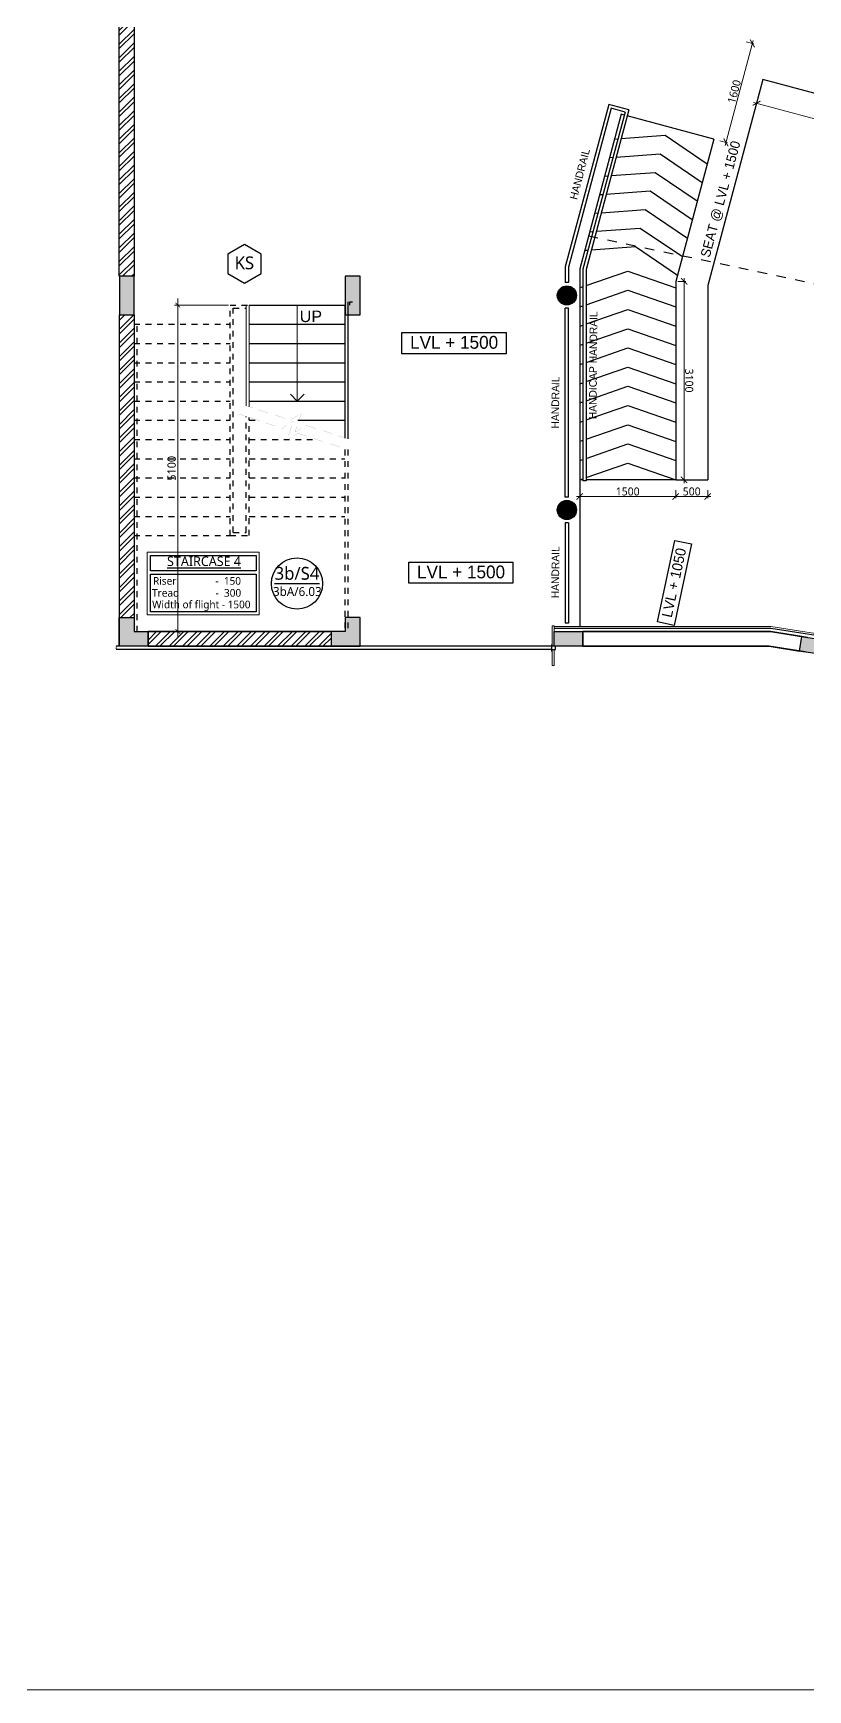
# Model space of a CAD drawing. Header units: millimetres. Extents: x 897770 to 1185420, y -692043 to -233237.
# Drawn here: x 926156 to 938260, y -308228 to -282351 of the extents above; entities that cross this region are included whole.
import ezdxf
from ezdxf.enums import TextEntityAlignment as Align

# ---------------------------------------------------------------- set-up
doc = ezdxf.new("R2010")
doc.units = ezdxf.units.MM
doc.header["$MEASUREMENT"] = 0
doc.header["$PDMODE"] = 67
doc.linetypes.add('Dash', pattern=[6, 3, -3])
doc.layers.get('Defpoints').update_dxf_attribs({"color": 6})
for name, color, linetype in [('A-Anno Tags', 6, 'Continuous'), ('A-Elevation', 4, 'Continuous'), ('A-Steps', 3, 'Continuous'), ('A-Wall Patt', 8, 'Continuous'), ('Anno_Frames', 7, 'Continuous'), ('Anno_Labels', 7, 'Continuous'), ('S-Conc Patt', 9, 'Continuous')]:
    doc.layers.add(name, color=color, linetype=linetype)
for name, color, linetype, lineweight in [('A-Detail Lines', 8, 'Continuous', 25), ('A-Wall Sec', 1, 'Continuous', 30), ('Ann_TitleBlock 2', 5, 'Continuous', 25), ('Anno_Tittleblock', 5, 'Continuous', 13), ('DW Tags', 7, 'Continuous', 13), ('ele l', 6, 'Continuous', 15), ('elevation', 4, 'Continuous', 13), ('S-Concrete', 40, 'Continuous', 30), ('ST CLADDING PLAN', 6, 'Continuous', 9), ('text', 7, 'Continuous', 5)]:
    doc.layers.add(name, color=color, linetype=linetype, lineweight=lineweight)
doc.styles.get("Standard").update_dxf_attribs({"font": 'trebuc.ttf'})
doc.styles.add('TITLE', font='swissel.ttf', dxfattribs={"height": 4.3})
doc.dimstyles.new('ABLA_WD_L @ 50', dxfattribs={"dimscale": 50, "dimtxt": 2.5, "dimasz": 2, "dimexe": 0.5, "dimexo": 0.25, "dimgap": 0.3, "dimtad": 1, "dimdec": 0, "dimrnd": 5, "dimzin": 0, "dimdsep": 46, "dimtxsty": 'Standard', "dimblk": 'ARCHTICK', "dimcen": 0.2, "dimdle": 1, "dimclrd": 251, "dimclre": 8, "dimadec": 0, "dimazin": 0, "dimtfac": 1, "dimtdec": 0, "dimtofl": 0, "dimtmove": 0, "dimatfit": 0, "dimfxl": 2, "dimfxlon": 1, "dimtolj": 1, "dimtzin": 0, "dimlwd": -1, "dimlwe": -1, "dimarcsym": 0})
doc.dimstyles.new('IIITD_WD_M @ 100', dxfattribs={"dimscale": 100, "dimtxt": 1.3, "dimasz": 0.75, "dimexe": 0.5, "dimexo": 0.25, "dimgap": 0.3, "dimtad": 1, "dimdec": 0, "dimrnd": 1, "dimzin": 0, "dimdsep": 46, "dimtxsty": 'Standard', "dimblk": 'ARCHTICK', "dimcen": 0.2, "dimdle": 1, "dimclrd": 8, "dimclre": 9, "dimadec": 0, "dimazin": 0, "dimtfac": 1, "dimtdec": 0, "dimtofl": 0, "dimtmove": 0, "dimatfit": 0, "dimfxl": 1, "dimtolj": 1, "dimtzin": 0, "dimlwd": -1, "dimlwe": -1, "dimarcsym": 0})
pattern_1 = [(45, (0, 5916.08), (-106.066017, 106.066017), []), (45, (70.71, 5916.08), (-106.066017, 106.066017), [])]

# ---------------------------------------------------------------- blocks, each defined once
blk = doc.blocks.new('Door Tag')
blk.add_line((-3.5, 0), (3.5, 0))
blk.add_circle((0, 0), 4)
blk.add_attdef('DW_NAME', text='', height=2).set_placement((0, 0), align=Align.BOTTOM_CENTER)
blk.add_attdef('SHEET_NO', text='', height=1.4).set_placement((0.05, -0.54), align=Align.TOP_CENTER)
blk = doc.blocks.new('_ArchTick')
at = {"color": 0, "linetype": 'ByBlock', "const_width": 0.15}
blk.add_lwpolyline([(-0.5, -0.5), (0.5, 0.5)], dxfattribs=at)
blk = doc.blocks.new('*D901')
at = {"layer": 'Defpoints', "color": 0, "transparency": 16777216}
for p in [(928416, -286598), (929233, -286598), (928219, -291698, 0)]:
    blk.add_point(p, dxfattribs=at)
at = {"layer": 'DW Tags', "color": 9, "transparency": 16777216}
for p, q in [((929208, -286598), (928366, -286598)), ((928244, -291698), (928466, -291698))]:
    blk.add_line(p, q, dxfattribs=at)
at = {"layer": 'DW Tags', "color": 8, "transparency": 16777216}
blk.add_line((928416, -291798), (928416, -286498), dxfattribs=at)
at = {"layer": 'DW Tags', "color": 8, "transparency": 16777216, "xscale": 75, "yscale": 75, "zscale": 75}
for p, rotation in [((928416, -286598), 90), ((928416, -291698), 270)]:
    blk.add_blockref('_ArchTick', p, dxfattribs=dict(at, rotation=rotation))
at = {"layer": 'DW Tags', "color": 0, "transparency": 16777216, "insert": (928320, -289148), "char_height": 130, "attachment_point": 5, "rotation": 90}
blk.add_mtext('\\A1;5100', dxfattribs=at)
blk = doc.blocks.new('Room Tag with Finish')
blk.add_lwpolyline([(0, 0), (-2.6, -1.5), (-2.6, -4.5), (0, -6), (2.6, -4.5), (2.6, -1.5)], close=True)
at = {"layer": 'Anno_Frames'}
blk.add_attdef('ROOM_NAME', text='', height=2.5, dxfattribs=at).set_placement((0, 0), align=Align.BOTTOM_CENTER)
blk.add_attdef('FF', text='', height=2, dxfattribs=at).set_placement((0, -1.85), align=Align.TOP_CENTER)
blk = doc.blocks.new('block outer')
at = {"layer": 'S-Conc Patt'}
for points in [[(826450, -292683), (826680, -292683), (826680, -292083), (826450, -292083)], [(829980, -292683), (830210, -292683), (830210, -292083), (829980, -292083)], [(833592, -292383, 1), (833292, -292383, 1)], [(826450, -297863), (826450, -297413), (826680, -297413), (826680, -297633), (826900, -297633), (826900, -297863)], [(830210, -297863), (830210, -297413), (829980, -297413), (829980, -297633), (829760, -297633), (829760, -297863)], [(833242, -297633), (833692, -297633), (833692, -297863), (833242, -297863)], [(837114, -297711), (837558, -297781), (837522, -298008), (837078, -297938)]]:
    blk.add_hatch(color=256, dxfattribs=at).paths.add_polyline_path(points)
h = blk.add_hatch(color=256, dxfattribs=at)
edge = h.paths.add_edge_path()
edge.add_arc((833442, -295733), 150, 0, 360)
at = {"layer": 'S-Concrete', "elevation": 0}
for points in [[(826680, -292083), (826450, -292083), (826450, -292683), (826680, -292683)], [(830210, -292083), (829980, -292083), (829980, -292683), (830210, -292683)], [(826450, -297863), (826450, -297413), (826680, -297413), (826680, -297633), (826900, -297633), (826900, -297863)], [(830210, -297863), (830210, -297413), (829980, -297413), (829980, -297633), (829760, -297633), (829760, -297863)]]:
    blk.add_lwpolyline(points, close=True, dxfattribs=at)
at = {"layer": 'S-Concrete'}
for points in [[(833242, -297633), (833692, -297633), (833692, -297863), (833242, -297863)], [(837114, -297711), (837558, -297781), (837522, -298008), (837078, -297938)]]:
    blk.add_lwpolyline(points, close=True, dxfattribs=at)
for centre in [(833442, -292383, 0), (833442, -295733)]:
    blk.add_circle(centre, 150, dxfattribs=at)
blk = doc.blocks.new('wg4t5hy4')
at = {"layer": 'A-Wall Patt'}
for points in [[(928150, -284538), (929800, -284538), (929800, -284780), (928150, -284780)], [(928150, -284830), (929800, -284830), (929800, -285418), (928150, -285418)]]:
    blk.add_lwpolyline(points, close=True, dxfattribs=at)
at = {"layer": 'ele l'}
blk.add_lwpolyline([(928100, -285468), (929850, -285468), (929850, -284488), (928100, -284488)], close=True, dxfattribs=at)
at = {"layer": 'A-Anno Tags'}
for s, height, p in [('%%USTAIRCASE 4', 150, (928410, -284704)), ('Riser               -  150', 120, (928191, -284996)), ('Tread              -  300', 120, (928176, -285183)), ('Width of flight - 1500', 120, (928177, -285364))]:
    blk.add_text(s, height=height, dxfattribs=at).set_placement(p)
blk = doc.blocks.new('*D909')
at = {"layer": 'Defpoints', "color": 0, "transparency": 16777216}
for p in [(936195, -286228, 0), (936326, -286228), (936195, -289328, 0)]:
    blk.add_point(p, dxfattribs=at)
at = {"layer": 'text', "color": 251, "transparency": 16777216}
blk.add_line((936326, -289378), (936326, -286178), dxfattribs=at)
at = {"layer": 'text', "color": 8, "transparency": 16777216}
for p, q in [((936226, -286228), (936351, -286228)), ((936226, -289328), (936351, -289328))]:
    blk.add_line(p, q, dxfattribs=at)
at = {"layer": 'text', "color": 251, "transparency": 16777216, "xscale": 100, "yscale": 100, "zscale": 100}
for p, rotation in [((936326, -286228), 90.00043288860638), ((936326, -289328), 270.0004328886064)]:
    blk.add_blockref('_ArchTick', p, dxfattribs=dict(at, rotation=rotation))
at = {"layer": 'text', "color": 0, "transparency": 16777216, "insert": (936405, -287778), "char_height": 125, "attachment_point": 5, "rotation": 270.0004}
blk.add_mtext('\\A1;3100', dxfattribs=at)
blk = doc.blocks.new('*D910')
at = {"layer": 'Defpoints', "color": 0, "transparency": 16777216}
for p in [(934695, -289328, 0), (936195, -289328, 0), (936195, -289589)]:
    blk.add_point(p, dxfattribs=at)
at = {"layer": 'text', "color": 8, "transparency": 16777216}
for p, q in [((934695, -289489), (934695, -289614)), ((936195, -289489), (936195, -289614))]:
    blk.add_line(p, q, dxfattribs=at)
at = {"layer": 'text', "color": 251, "transparency": 16777216}
blk.add_line((934645, -289589), (936245, -289589), dxfattribs=at)
at = {"layer": 'text', "color": 251, "transparency": 16777216, "xscale": 100, "yscale": 100, "zscale": 100, "rotation": 180}
blk.add_blockref('_ArchTick', (934695, -289589), dxfattribs=at)
at = {"layer": 'text', "color": 251, "transparency": 16777216, "xscale": 100, "yscale": 100, "zscale": 100}
blk.add_blockref('_ArchTick', (936195, -289589), dxfattribs=at)
at = {"layer": 'text', "color": 0, "transparency": 16777216, "insert": (935445, -289510), "char_height": 125, "attachment_point": 5}
blk.add_mtext('\\A1;1500', dxfattribs=at)
blk = doc.blocks.new('*D911')
at = {"layer": 'Defpoints', "color": 0, "transparency": 16777216}
for p in [(936195, -289328, 0), (936695, -289328, 0), (936695, -289589)]:
    blk.add_point(p, dxfattribs=at)
at = {"layer": 'text', "color": 8, "transparency": 16777216}
for p, q in [((936195, -289489), (936195, -289614)), ((936695, -289489), (936695, -289614))]:
    blk.add_line(p, q, dxfattribs=at)
at = {"layer": 'text', "color": 251, "transparency": 16777216}
blk.add_line((936145, -289589), (936745, -289589), dxfattribs=at)
at = {"layer": 'text', "color": 251, "transparency": 16777216, "xscale": 100, "yscale": 100, "zscale": 100, "rotation": 180}
blk.add_blockref('_ArchTick', (936195, -289589), dxfattribs=at)
at = {"layer": 'text', "color": 251, "transparency": 16777216, "xscale": 100, "yscale": 100, "zscale": 100}
blk.add_blockref('_ArchTick', (936695, -289589), dxfattribs=at)
at = {"layer": 'text', "color": 0, "transparency": 16777216, "insert": (936445, -289510), "char_height": 125, "attachment_point": 5}
blk.add_mtext('\\A1;500', dxfattribs=at)
blk = doc.blocks.new('*D912')
at = {"layer": 'Defpoints', "color": 0, "transparency": 16777216}
for p in [(937205, -282462, 0), (937393, -282512), (936791, -284007, 0)]:
    blk.add_point(p, dxfattribs=at)
at = {"layer": 'text', "color": 251, "transparency": 16777216}
blk.add_line((936966, -284106), (937406, -282464), dxfattribs=at)
at = {"layer": 'text', "color": 8, "transparency": 16777216}
for p, q in [((937296, -282486), (937417, -282518)), ((936882, -284032), (937003, -284064))]:
    blk.add_line(p, q, dxfattribs=at)
at = {"layer": 'text', "color": 251, "transparency": 16777216, "xscale": 100, "yscale": 100, "zscale": 100}
for p, rotation in [((937393, -282512), 75.00000000009311), ((936979, -284057), 255.0000000000931)]:
    blk.add_blockref('_ArchTick', p, dxfattribs=dict(at, rotation=rotation))
at = {"layer": 'text', "color": 0, "transparency": 16777216, "insert": (937110, -283264), "char_height": 125, "attachment_point": 5, "rotation": 75}
blk.add_mtext('\\A1;1600', dxfattribs=at)
blk = doc.blocks.new('*D925')
at = {"layer": 'Defpoints', "color": 0, "transparency": 16777216}
for p in [(937558, -283074, 0), (941533, -284139, 0), (941434, -284510)]:
    blk.add_point(p, dxfattribs=at)
at = {"layer": 'text', "color": 8, "transparency": 16777216}
for p, q in [((937485, -283348), (937452, -283469)), ((941460, -284413), (941427, -284534))]:
    blk.add_line(p, q, dxfattribs=at)
at = {"layer": 'text', "color": 251, "transparency": 16777216}
blk.add_line((937411, -283432), (941482, -284523), dxfattribs=at)
at = {"layer": 'text', "color": 251, "transparency": 16777216, "xscale": 100, "yscale": 100, "zscale": 100}
for p, rotation in [((937459, -283445), 165.0000000000045), ((941434, -284510), 345.0000000000045)]:
    blk.add_blockref('_ArchTick', p, dxfattribs=dict(at, rotation=rotation))
at = {"layer": 'text', "color": 0, "transparency": 16777216, "insert": (939467, -283901), "char_height": 125, "attachment_point": 5, "rotation": 345}
blk.add_mtext('\\A1;4115', dxfattribs=at)
blk = doc.blocks.new('IIITD WD A1- L Format Library')
at = {"layer": 'Anno_Tittleblock', "color": 5}
blk.add_lwpolyline([(0, -7.57), (775, -7.57), (775, 573.91), (0, 573.91)], close=True, dxfattribs=at)
at = {"style": 'TITLE'}
for tag, p, height in [('PROJECT NAME 1', (779.17, 137.4), 2.98), ('PROJECT NAME 2', (779.17, 132.23), 2.98), ('PROJECT_NAME_3', (779.17, 127.37), 2.98), ('1:100@A1', (818.06, 91.92), 2.25), ('03.04.11', (821.96, 84.64), 2.25), ('A-2.03', (844.81, 84.28), 4), ('AC', (827.5, 76.14), 2.25), ('A', (858.85, 75.94), 3.66)]:
    blk.add_attdef(tag, p, '', height=height, dxfattribs=at)
for p in [(780.3, 113.01), (780.3, 106.37)]:
    blk.add_attdef('FIRST FLOOR PLAN', text='', height=3.39, dxfattribs=at).set_placement(p, align=Align.TOP_LEFT)

msp = doc.modelspace()

# ---------------------------------------------------------------- hatches: boundary and pattern name
at = {"layer": 'A-Wall Patt'}
h = msp.add_hatch(dxfattribs=at)
h.set_pattern_fill('ANSI32', color=256, scale=400, style=0)
h.set_pattern_definition(pattern_1)
h.paths.add_polyline_path([(927732.6, -286148.2), (927502.5, -286148.2), (927502.5, -282021.5), (927732.6, -282021.5)])
h = msp.add_hatch(dxfattribs=at)
h.set_pattern_fill('ANSI32', color=256, scale=400, style=0)
h.set_pattern_definition(pattern_1)
h.paths.add_polyline_path([(927732.5, -291478.3), (927502.6, -291478.3), (927502.6, -286748.2), (927732.5, -286748.2)])
h = msp.add_hatch(dxfattribs=at)
h.set_pattern_fill('ANSI32', color=256, scale=400, style=0)
h.set_pattern_definition(pattern_1)
h.paths.add_polyline_path([(930812.6, -291928.3), (927952.5, -291928.3), (927952.5, -291698.3), (930812.6, -291698.3)])

# ---------------------------------------------------------------- linework, layer by layer
at = {"layer": 'A-Anno Tags'}
for p, q in [((935150.2, -283464, 0), (934470.4, -286000.8, 0)), ((935185.5, -283525.2, 0), (934520.4, -286007.4, 0)), ((935402.9, -283583.4, 0), (934745.4, -286037, 0)), ((935464.1, -283548.1, 0), (934795.4, -286043.6, 0)), ((935464.1, -283548.1, 0), (935150.2, -283464, 0)), ((935402.9, -283583.4, 0), (935185.5, -283525.2, 0)), ((935389.9, -283631.7, 0), (935341.6, -283618.8, 0)), ((936790.5, -284007, 0), (935438.2, -283644.7, 0)), ((934470.4, -286000.8, 0), (934470.4, -286248.2, 0)), ((934520.4, -286007.4, 0), (934520.4, -286248.2, 0)), ((934745.4, -286037, 0), (934745.4, -289342.2, 0)), ((934795.4, -286043.6, 0), (934795.4, -289342.2, 0)), ((934520.4, -286248.2, 0), (934470.4, -286248.2, 0)), ((934470.4, -289598.4, 0), (934470.4, -286648.2, 0)), ((934520.4, -286648.2, 0), (934470.4, -286648.2, 0)), ((934520.4, -289598.4, 0), (934520.4, -286648.2, 0)), ((934745.4, -289327.9, 0), (934695.4, -289327.9, 0)), ((934795.4, -289342.2, 0), (934745.4, -289342.2, 0)), ((936195.4, -289327.9, 0), (934795.4, -289327.9, 0)), ((934520.4, -289598.4, 0), (934470.4, -289598.4, 0)), ((934470.4, -289998.4, 0), (934470.4, -291568.3, 0)), ((934520.4, -289998.4, 0), (934470.4, -289998.4, 0)), ((934520.4, -289998.4, 0), (934520.4, -291568.3, 0)), ((934520.4, -291568.3, 0), (934470.4, -291568.3, 0))]:
    msp.add_line(p, q, dxfattribs=at)
for points in [[(931916.2, -287028), (933544.5, -287028), (933544.5, -287358.1), (931916.2, -287358.1)], [(932024.2, -290614.3), (933652.5, -290614.3), (933652.5, -290944.4), (932024.2, -290944.4)]]:
    msp.add_lwpolyline(points, close=True, dxfattribs=at)
at = {"layer": 'A-Anno Tags', "elevation": 0}
msp.add_lwpolyline([(935912.5, -291548.6), (936183.4, -290274.5), (936441.6, -290329.4), (936170.8, -291603.5)], close=True, dxfattribs=at)
at = {"layer": 'A-Detail Lines', "linetype": 'Dash', "ltscale": 50}
msp.add_line((934833.6, -285514.8, 0), (966270.9, -292197, 0), dxfattribs=at)
at = {"layer": 'A-Detail Lines'}
for p, q in [((937679.4, -291648.3, 0), (934295.4, -291648.3, 0)), ((939340.9, -291911.5, 0), (937679.4, -291648.3, 0))]:
    msp.add_line(p, q, dxfattribs=at)
at = {"layer": 'A-Detail Lines', "elevation": 0}
for points in [[(935238.3, -284004.5), (935291.1, -284000.6)], [(935343.9, -283996.7), (936030.3, -283946.5), (936687.2, -284392.7)], [(935160.6, -284294.2), (935213.4, -284290.4)], [(935266.2, -284286.5), (935952.6, -284236.3), (936609.5, -284682.5)], [(935083, -284584), (935135.8, -284580.1)], [(935188.6, -284576.3), (935875, -284526), (936531.9, -284972.2)], [(935005.4, -284873.8), (935058.2, -284869.9)], [(935111, -284866.1), (935797.4, -284815.8), (936454.2, -285262)], [(934927.7, -285163.6), (934980.5, -285159.7)], [(935033.3, -285155.8), (935719.7, -285105.6), (936376.6, -285551.8)], [(934955.7, -285445.6), (935642.1, -285395.4), (936299, -285841.6)], [(934850.1, -285453.3), (934902.9, -285449.5)], [(934878, -285735.4), (935564.4, -285685.1), (936221.3, -286131.4)], [(934772.4, -285743.1), (934825.2, -285739.3)], [(934795.4, -286293.1), (935445.4, -286067), (936195.4, -286327.9)], [(934695.4, -286327.9), (934745.4, -286310.5)], [(934795.4, -286593.1), (935445.4, -286367), (936195.4, -286627.9)], [(934695.4, -286627.9), (934745.4, -286610.5)], [(934795.4, -286893.1), (935445.4, -286667), (936195.4, -286927.9)], [(934695.4, -286927.9), (934745.4, -286910.5)], [(934795.4, -287193.1), (935445.4, -286967), (936195.4, -287227.9)], [(934695.4, -287227.9), (934745.4, -287210.5)], [(934795.4, -287493.1), (935445.4, -287267), (936195.4, -287527.9)], [(934695.4, -287527.9), (934745.4, -287510.5)], [(934795.4, -287793.1), (935445.4, -287567), (936195.4, -287827.9)], [(934695.4, -287827.9), (934745.4, -287810.5)], [(934795.4, -288093.1), (935445.4, -287867), (936195.4, -288127.9)], [(934695.4, -288127.9), (934745.4, -288110.5)], [(934795.4, -288393.1), (935445.4, -288167), (936195.4, -288427.9)], [(934695.4, -288427.9), (934745.4, -288410.5)], [(934795.4, -288693.1), (935445.4, -288467), (936195.4, -288727.9)], [(934695.4, -288727.9), (934745.4, -288710.5)], [(934795.4, -288993.1), (935445.4, -288767), (936195.4, -289027.9)], [(934695.4, -289027.9), (934745.4, -289010.5)], [(934695.4, -289327.9), (934745.4, -289310.5)], [(934795.4, -289293.1), (935445.4, -289067), (936195.4, -289327.9)]]:
    msp.add_lwpolyline(points, dxfattribs=at)
at = {"layer": 'A-Elevation', "linetype": 'Dash', "ltscale": 30}
for p, q in [((929232.5, -286598.3, 0), (929532.5, -286598.3, 0)), ((929232.5, -290198.3, 0), (929232.5, -286598.3, 0)), ((929282.5, -290148.3, 0), (929282.5, -286648.3, 0)), ((929282.5, -286648.3, 0), (929482.5, -286648.3, 0)), ((927732.5, -286898.3, 0), (929232.5, -286898.3, 0)), ((927782.5, -291698.3, 0), (927782.5, -286906.6, 0)), ((927732.5, -287198.3, 0), (929232.5, -287198.3, 0)), ((927732.5, -287498.3, 0), (929232.5, -287498.3, 0)), ((927732.5, -287798.3, 0), (929232.5, -287798.3, 0)), ((927732.5, -288098.3, 0), (929232.5, -288098.3, 0)), ((927732.5, -288398.3, 0), (929232.5, -288398.3, 0)), ((929482.5, -290148.3, 0), (929482.5, -288337.5, 0)), ((929532.5, -290198.3, 0), (929532.5, -288353.8, 0)), ((929532.5, -288398.3, 0), (929669, -288398.3, 0)), ((927732.5, -288698.3, 0), (929232.5, -288698.3, 0)), ((929532.5, -288698.3, 0), (930588.5, -288698.3, 0)), ((927732.5, -288998.3, 0), (929232.5, -288998.3, 0)), ((929532.5, -288998.3, 0), (931024.1, -288998.3, 0)), ((931024.1, -288856.8, 0), (931024.1, -291698.3, 0)), ((931074.1, -288856.8, 0), (931074.1, -291698.3, 0)), ((927732.5, -289298.3, 0), (929232.5, -289298.3, 0)), ((929532.5, -289298.3, 0), (931024.1, -289298.3, 0)), ((927732.5, -289598.3, 0), (929232.5, -289598.3, 0)), ((929532.5, -289598.3, 0), (931024.1, -289598.3, 0)), ((927732.5, -289898.3, 0), (929232.5, -289898.3, 0)), ((929532.5, -289898.3, 0), (931024.1, -289898.3, 0)), ((927732.5, -290198.3, 0), (929232.5, -290198.3, 0)), ((929232.5, -290198.3, 0), (929532.5, -290198.3, 0)), ((929282.5, -290148.3, 0), (929482.5, -290148.3, 0))]:
    msp.add_line(p, q, dxfattribs=at)
at = {"layer": 'A-Elevation'}
for p, q in [((929532.5, -286598.3, 0), (931032.5, -286598.3, 0)), ((931032.5, -288675.8, 0), (931032.5, -286598.3, 0)), ((931074.1, -286548.3, 0), (931074.1, -288689.4, 0)), ((931105.9, -286598.3), (931105.9, -286548.3)), ((931105.9, -286548.3), (931147.5, -286548.3)), ((929532.5, -286898.3, 0), (931032.5, -286898.3, 0)), ((929532.5, -287198.3, 0), (931032.5, -287198.3, 0)), ((929532.5, -287498.3, 0), (931032.5, -287498.3, 0)), ((929532.5, -287798.3, 0), (931032.5, -287798.3, 0)), ((929532.5, -288098.3, 0), (931032.5, -288098.3, 0)), ((930290.7, -288398.3, 0), (931032.5, -288398.3, 0)), ((934252.9, -291928.3, 0), (927452.6, -291928.3, 0)), ((934252.9, -291978.3, 0), (927452.6, -291978.3, 0))]:
    msp.add_line(p, q, dxfattribs=at)
at = {"layer": 'A-Steps'}
for p, q in [((937558.2, -283073.9, 0), (936695.4, -286293.8, 0)), ((941533, -284138.9, 0), (937558.2, -283073.9, 0)), ((935341.6, -283618.8, 0), (934695.4, -286030.5, 0)), ((936790.5, -284007, 0), (936195.4, -286227.9, 0)), ((934695.4, -286030.5, 0), (934695.4, -291618.3, 0)), ((936195.4, -286227.9, 0), (936195.4, -289327.9, 0)), ((936695.4, -286293.8, 0), (936695.4, -289327.9, 0)), ((936195.4, -289327.9, 0), (936695.4, -289327.9))]:
    msp.add_line(p, q, dxfattribs=at)
at = {"layer": 'A-Steps', "const_width": 1, "elevation": 0}
for points in [[(931096, -288696.5), (930417, -288475), (930247, -288586.5), (930345.5, -288284.7), (930175.5, -288396.2), (929482.5, -288170.1)], [(931074.1, -288856.8), (930290.8, -288601.2), (930120.8, -288712.7), (930219.3, -288410.9), (930049.3, -288522.4), (929370.3, -288300.9)]]:
    msp.add_lwpolyline(points, dxfattribs=at)
at = {"layer": 'A-Steps', "elevation": 0}
msp.add_lwpolyline([(934265.4, -291903.3), (934252.9, -291903.3), (934252.9, -292003.3), (934265.4, -292003.3), (934265.4, -291978.3), (934315.4, -291978.3), (934315.4, -291928.3), (934265.4, -291928.3)], close=True, dxfattribs=at)
at = {"layer": 'A-Wall Sec', "lineweight": 35}
for p, q in [((927952.5, -291928.3), (927952.5, -291698.3)), ((927952.5, -291698.3), (930812.6, -291698.3)), ((927952.5, -291928.3), (927952.5, -291698.3)), ((927952.5, -291698.3), (930812.6, -291698.3)), ((934745.5, -291928.3, 0), (934745.4, -291698.3, 0)), ((930812.6, -291928.3), (927952.5, -291928.3)), ((930812.6, -291928.3), (927952.5, -291928.3))]:
    msp.add_line(p, q, dxfattribs=at)
at = {"layer": 'A-Wall Sec', "lineweight": 35, "elevation": 0}
for points in [[(938253.3, -291789.8), (937675.4, -291698.3), (934745.4, -291698.3)], [(938166.6, -291776.1), (937675.4, -291698.3), (934745.4, -291698.3)], [(934745.5, -291928.3), (937657.3, -291928.3), (938217.3, -292017)], [(934745.5, -291928.3), (937657.3, -291928.3), (938130.7, -292003.3)]]:
    msp.add_lwpolyline(points, dxfattribs=at)
at = {"layer": 'ele l'}
for p, q in [((929482.5, -288170.1, 0), (929482.5, -286598.3, 0)), ((929532.5, -288186.4, 0), (929532.5, -286598.3, 0)), ((930282.5, -286598.3, 0), (930282.5, -288098.3, 0)), ((930176.5, -287992.2, 0), (930282.5, -288098.3, 0)), ((930388.6, -287992.2, 0), (930282.5, -288098.3, 0))]:
    msp.add_line(p, q, dxfattribs=at)
at = {"layer": 'elevation', "linetype": 'Dash', "ltscale": 0.5}
msp.add_line((927452.6, -291978.3, 0), (927452.6, -291928.3, 0), dxfattribs=at)
msp.add_lwpolyline([(931262.6, -291928.3), (934382.1, -291928.3)], dxfattribs=at)
at = {"layer": 'S-Concrete'}
for p, q in [((927502.5, -286148.2), (927502.5, -282021.5)), ((927732.6, -282021.5), (927732.6, -286148.2)), ((927502.6, -291478.3, 0), (927502.6, -286748.2, 0)), ((927732.5, -286748.2, 0), (927732.5, -291478.3, 0))]:
    msp.add_line(p, q, dxfattribs=at)
at = {"layer": 'S-Concrete', "elevation": 0}
for points in [[(927502.5, -291928.3), (927502.5, -291478.3), (927732.5, -291478.3), (927732.5, -291698.3), (927952.5, -291698.3), (927952.5, -291928.3)], [(934295.4, -291698.4), (934745.4, -291698.4), (934745.4, -291928.3), (934295.4, -291928.3)], [(938166.6, -291776.1), (938611.1, -291846.5), (938575.1, -292073.7), (938130.7, -292003.3)]]:
    msp.add_lwpolyline(points, close=True, dxfattribs=at)
at = {"layer": 'S-Concrete'}
msp.add_lwpolyline([(931262.6, -291928.3), (931262.6, -291478.3), (931032.6, -291478.3), (931032.6, -291698.3), (930812.6, -291698.3), (930812.6, -291928.3)], close=True, dxfattribs=at)
at = {"layer": 'ST CLADDING PLAN'}
for p, q in [((937681.7, -291618.3, 0), (934295.4, -291618.3, 0)), ((939345.6, -291881.8, 0), (937681.7, -291618.3, 0))]:
    msp.add_line(p, q, dxfattribs=at)
at = {"layer": 'ST CLADDING PLAN', "elevation": 0}
for points in [[(934265.4, -291608.3), (934295.4, -291608.3), (934295.4, -291928.3), (934265.4, -291928.3)], [(934265.4, -292226.7), (934295.4, -292226.7), (934295.4, -291978.3), (934265.4, -291978.3)]]:
    msp.add_lwpolyline(points, close=True, dxfattribs=at)
at = {"layer": 'text'}
msp.add_line((937198.5, -291618.3, 0), (936322.7, -291618.3, 0), dxfattribs=at)

# ---------------------------------------------------------------- block references
at = {"layer": 'A-Anno Tags'}
ref = msp.add_blockref('Room Tag with Finish', (929455.9, -285653.9), dxfattribs=dict(at, xscale=100, yscale=100, zscale=100))
ref.add_attrib('FF', 'KS', dxfattribs={"layer": 'Anno_Frames', "height": 200}).set_placement((929455.9, -285838.7), align=Align.TOP_CENTER)
msp.add_blockref('wg4t5hy4', (-162.1, -5970.6, 0), dxfattribs=at)
ref = msp.add_blockref('Door Tag', (930278.3, -290948.3, 0), dxfattribs=dict(at, xscale=100, yscale=100, zscale=100))
ref.add_attrib('DW_NAME', '3b/S4', dxfattribs={"layer": 'Anno_Labels', "height": 200, "rotation": 360}).set_placement((930278.3, -290948.3, 0), align=Align.BOTTOM_CENTER)
ref.add_attrib('SHEET_NO', '3bA/6.03', dxfattribs={"layer": 'Anno_Labels', "height": 140, "rotation": 360}).set_placement((930283.6, -291002.6, 0), align=Align.TOP_CENTER)
at = {"layer": 'Ann_TitleBlock 2', "xscale": 95.87942333735619, "yscale": 95.87942333735619, "zscale": 95.87942333735619}
msp.add_blockref('IIITD WD A1- L Format Library', (898103.1, -307503.1, 0), dxfattribs=at)
at = {"layer": 'elevation', "linetype": 'Dash', "ltscale": 0.5}
msp.add_blockref('block outer', (101053, 5934.5, 0), dxfattribs=at)

# ---------------------------------------------------------------- texts
at = {"layer": 'A-Anno Tags'}
for s, insert, char_height, width, attachment_point, rotation in [('\\pi35.862;{\\fCentury Gothic|b0|i0|c0|p34;SEAT @ LVL + 1500}', (936570.2, -285861.5, 0), 150, 1863.056, 1, 75), ('{\\fCentury Gothic|b0|i0|c0|p34;HANDRAIL}', (934739.9, -284145.1, 0), 120, 950.33, 3, 75.48369), ('\\pi216.38;{\\fCentury Gothic|b0|i0|c0|p34;HANDICAP HANDRAIL}', (934835.9, -288597.4, 0), 120, 2167.419, 1, 89.51666), ('\\pi71.807;{\\fCentury Gothic|b0|i0|c0|p34;HANDRAIL}', (934250.4, -288597.4, 0), 120, 950.33, 1, 89.51666), ('\\pi71.807;{\\fCentury Gothic|b0|i0|c0|p34;HANDRAIL}', (934250.4, -291248.2, 0), 120, 950.33, 1, 89.51666)]:
    msp.add_mtext(s, dxfattribs=dict(at, insert=insert, char_height=char_height, width=width, attachment_point=attachment_point, rotation=rotation))
at = {"layer": 'A-Anno Tags', "char_height": 200, "attachment_point": 6}
for insert in [(933421, -287181.8), (933529, -290768.1)]:
    msp.add_mtext('{\\fCentury Gothic|b0|i0|c0|p34;LVL + 1500}', dxfattribs=dict(at, insert=insert))
at = {"layer": 'A-Anno Tags', "insert": (936283.2, -290396.7, 0), "char_height": 160, "attachment_point": 6, "rotation": 77.99999}
msp.add_mtext('{\\fCentury Gothic|b0|i0|c0|p34;LVL + 1050}', dxfattribs=at)
at = {"layer": 'ele l', "insert": (930495.5, -286775.3), "char_height": 180, "attachment_point": 5, "line_spacing_factor": 0.938532}
msp.add_mtext('\\fArial|b0|i0|c0|p34|;UP', dxfattribs=at)

# ---------------------------------------------------------------- dimensions: what is measured, and where the dimension line sits
at = {"layer": 'DW Tags'}
dim = msp.add_linear_dim(base=(928416.4, -286598.3, 0), p1=(928218.7, -291698.3), p2=(929232.5, -286598.3, 0), angle=90, dimstyle='IIITD_WD_M @ 100', override={"dimtmove": 1}, dxfattribs=at)
dim.commit()
dim.dimension.update_dxf_attribs({"geometry": '*D901', "text_midpoint": (928320.3, -289148.3, 0)})
at = {"layer": 'text'}
for p1, p2, distance, picture, middle in [((936790.5, -284007, 0), (937204.6, -282461.5, 0), -194.9, '*D912', (937109.7, -283264.3)), ((937558.2, -283073.9, 0), (941533, -284138.9, 0), -383.7, '*D925', (939466.5, -283901.4)), ((936195.4, -289327.9, 0), (936195.4, -286227.9, 0), -130.6, '*D909', (936404.6, -287777.9))]:
    dim = msp.add_aligned_dim(p1=p1, p2=p2, distance=distance, dimstyle='ABLA_WD_L @ 50', dxfattribs=at)
    dim.commit()
    dim.dimension.update_dxf_attribs({"geometry": picture, "text_midpoint": middle})
dim = msp.add_linear_dim(base=(936195.4, -289588.9), p1=(934695.4, -289327.9, 0), p2=(936195.4, -289327.9, 0), dimstyle='ABLA_WD_L @ 50', dxfattribs=at)
dim.commit()
dim.dimension.update_dxf_attribs({"geometry": '*D910', "text_midpoint": (935445.4, -289510.3)})
dim = msp.add_linear_dim(base=(936695.4, -289588.9), p1=(936195.4, -289327.9, 0), p2=(936695.4, -289327.9, 0), dimstyle='ABLA_WD_L @ 50', override={"dimtmove": 1}, dxfattribs=at)
dim.commit()
dim.dimension.update_dxf_attribs({"geometry": '*D911', "text_midpoint": (936445.4, -289510.3)})

doc.saveas('drawing.dxf')
